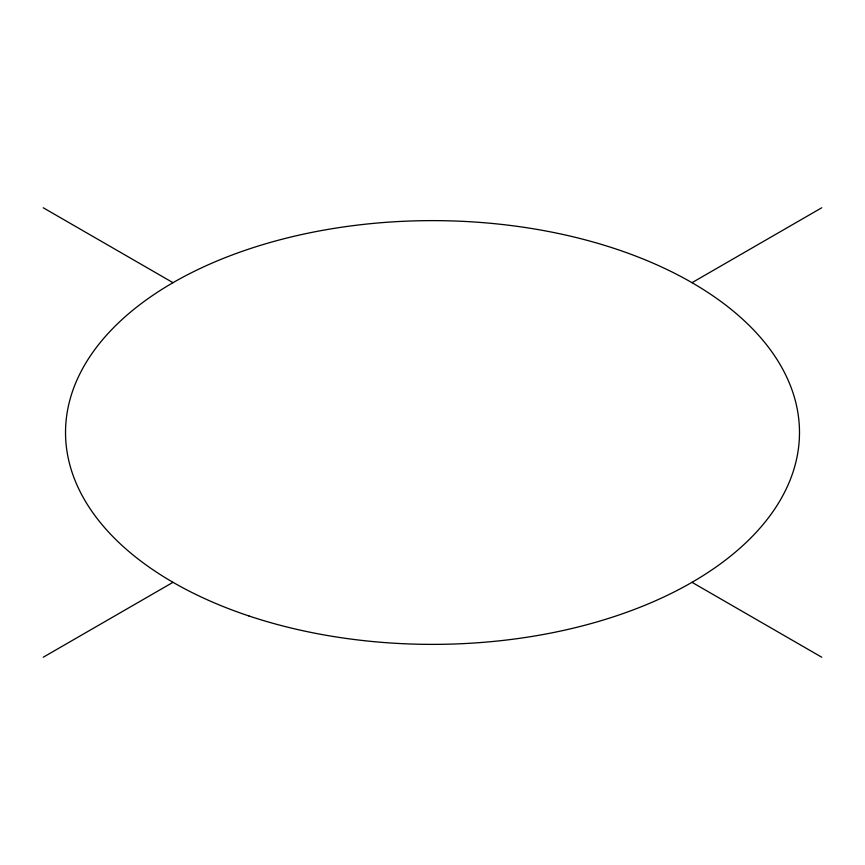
<?xml version="1.0" encoding="UTF-8"?>
<svg xmlns="http://www.w3.org/2000/svg" width="865" height="865" viewBox="0 0 865 865"><rect width="100%" height="100%" fill="white"/><g stroke="black" fill="none" stroke-linecap="round" stroke-linejoin="round"><path stroke-width="1.3" d="M43.25 657.227L173 582.318M692 282.682L821.75 207.773M43.25 207.773L173 282.682M692 582.318L821.75 657.227M249.001 615.988A366.987 211.882 0 0 0 799.487 432.5A366.987 211.882 0 0 0 249.001 249.012A366.987 211.882 0 0 0 249.001 615.988"/></g></svg>
